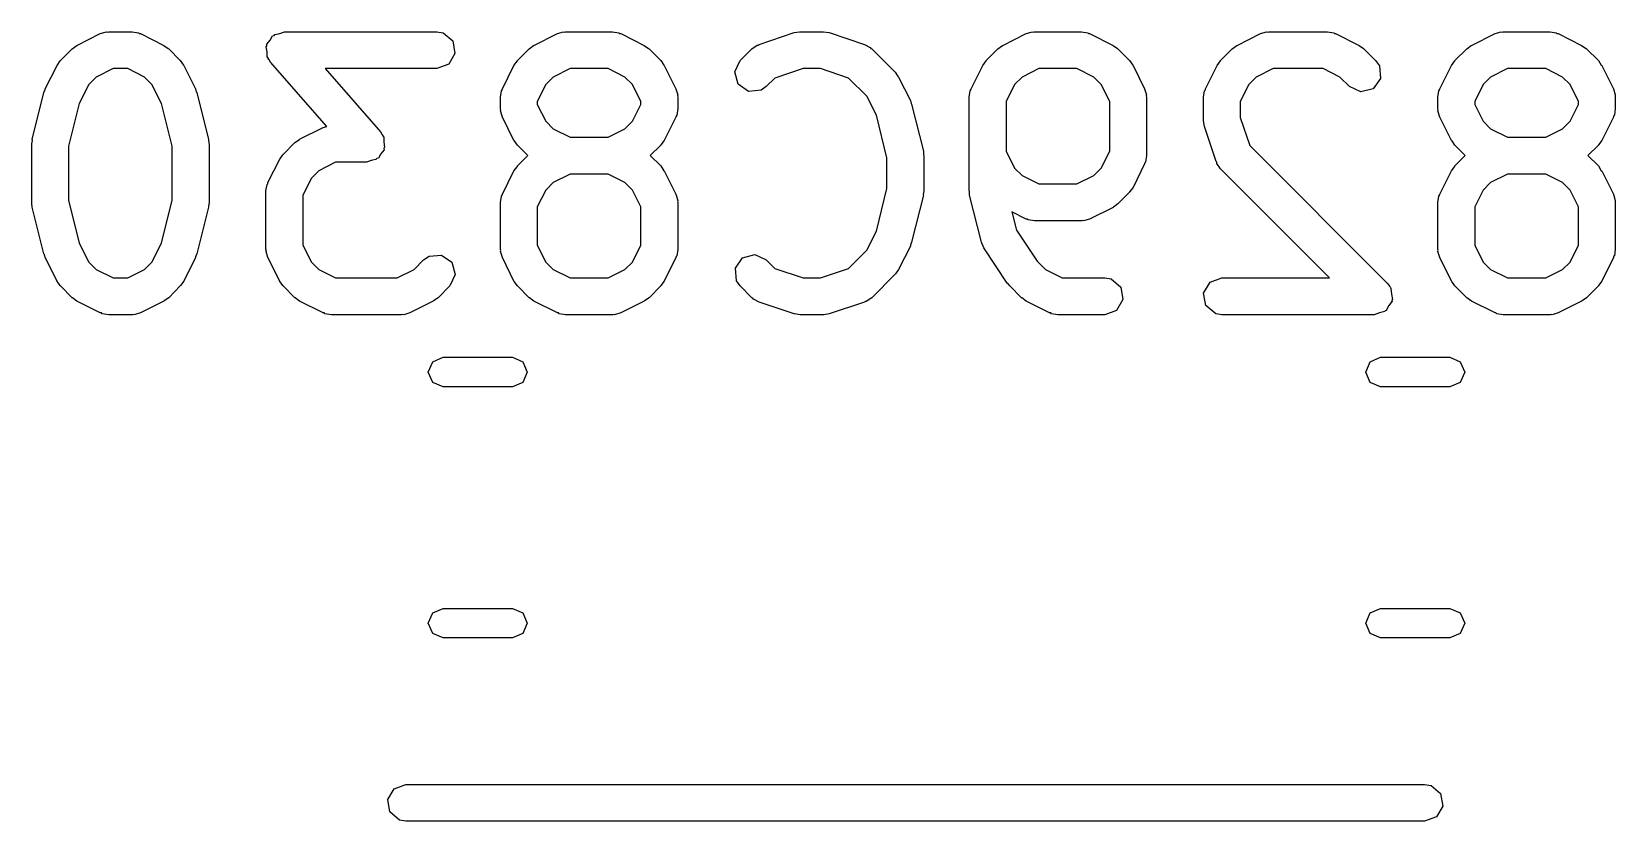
# Model space of a CAD drawing. Extents: x 109 to 192, y -153 to -42.
# Drawn here: x 140.17 to 146.61, y -102.92 to -99.71 of the extents above; entities that cross this region are included whole.
import ezdxf

# ---------------------------------------------------------------- set-up
doc = ezdxf.new("R2010")
doc.units = 0
doc.layers.add('BLACK', color=7, linetype='CONTINUOUS')

msp = doc.modelspace()

# ---------------------------------------------------------------- linework, layer by layer
at = {"layer": 'BLACK', "linetype": 'CONTINUOUS'}
for p, q in [((140.357, -99.7629), (140.452, -99.7153)), ((140.452, -99.7153), (140.477, -99.7079)), ((140.477, -99.7079), (140.482, -99.7089)), ((140.482, -99.7089), (140.486, -99.7074)), ((140.486, -99.7074), (140.581, -99.7074)), ((140.581, -99.7074), (140.607, -99.7119)), ((140.607, -99.7119), (140.61, -99.7148)), ((140.61, -99.7148), (140.615, -99.7153)), ((140.615, -99.7153), (140.71, -99.7629)), ((141.129, -99.7582), (141.142, -99.7424)), ((141.142, -99.7424), (141.152, -99.7249)), ((141.152, -99.7249), (141.158, -99.7229)), ((141.158, -99.7229), (141.161, -99.7182)), ((141.161, -99.7182), (141.181, -99.7143)), ((141.181, -99.7143), (141.2, -99.7074)), ((141.2, -99.7074), (141.819, -99.7074)), ((141.819, -99.7074), (141.845, -99.7119)), ((141.845, -99.7119), (141.884, -99.7449)), ((141.884, -99.7449), (141.893, -99.7954)), ((142.214, -99.7629), (142.31, -99.7153)), ((142.31, -99.7153), (142.335, -99.7079)), ((142.335, -99.7079), (142.339, -99.7089)), ((142.339, -99.7089), (142.343, -99.7074)), ((142.343, -99.7074), (142.534, -99.7074)), ((142.534, -99.7074), (142.559, -99.7119)), ((142.559, -99.7119), (142.563, -99.7148)), ((142.563, -99.7148), (142.567, -99.7153)), ((142.567, -99.7153), (142.662, -99.7629)), ((143.129, -99.7588), (143.272, -99.7112)), ((143.272, -99.7112), (143.294, -99.7079)), ((143.294, -99.7079), (143.296, -99.7074)), ((143.296, -99.7074), (143.391, -99.7074)), ((143.391, -99.7074), (143.413, -99.7113)), ((143.413, -99.7113), (143.414, -99.7112)), ((143.414, -99.7112), (143.557, -99.7588)), ((144.12, -99.7629), (144.215, -99.7153)), ((144.215, -99.7153), (144.24, -99.7079)), ((144.24, -99.7079), (144.244, -99.7089)), ((144.244, -99.7089), (144.248, -99.7074)), ((144.248, -99.7074), (144.439, -99.7074)), ((144.439, -99.7074), (144.465, -99.7119)), ((144.465, -99.7119), (144.468, -99.7148)), ((144.468, -99.7148), (144.472, -99.7153)), ((144.472, -99.7153), (144.568, -99.7629)), ((145.072, -99.7629), (145.167, -99.7153)), ((145.167, -99.7153), (145.192, -99.7079)), ((145.192, -99.7079), (145.197, -99.7089)), ((145.197, -99.7089), (145.201, -99.7074)), ((145.201, -99.7074), (145.439, -99.7074)), ((145.439, -99.7074), (145.465, -99.7119)), ((145.465, -99.7119), (145.468, -99.7148)), ((145.468, -99.7148), (145.472, -99.7153)), ((145.472, -99.7153), (145.568, -99.7629)), ((146.024, -99.7629), (146.12, -99.7153)), ((146.12, -99.7153), (146.145, -99.7079)), ((146.145, -99.7079), (146.149, -99.7089)), ((146.149, -99.7089), (146.153, -99.7074)), ((146.153, -99.7074), (146.344, -99.7074)), ((146.344, -99.7074), (146.369, -99.7119)), ((146.369, -99.7119), (146.373, -99.7148)), ((146.373, -99.7148), (146.377, -99.7153)), ((146.377, -99.7153), (146.472, -99.7629)), ((140.29, -99.8246), (140.338, -99.777)), ((140.338, -99.777), (140.356, -99.7641)), ((140.356, -99.7641), (140.357, -99.7629)), ((140.71, -99.7629), (140.728, -99.7763)), ((140.728, -99.7763), (140.73, -99.777)), ((140.73, -99.777), (140.777, -99.8246)), ((141.126, -99.7694), (141.129, -99.7642)), ((141.13, -99.7893), (141.126, -99.7694)), ((141.129, -99.7642), (141.129, -99.7582)), ((141.13, -99.8095), (141.13, -99.7893)), ((141.135, -99.8168), (141.13, -99.8095)), ((141.135, -99.8199), (141.135, -99.8168)), ((141.138, -99.8221), (141.135, -99.8199)), ((141.144, -99.8318), (141.138, -99.8221)), ((141.893, -99.7954), (141.868, -99.8398)), ((142.147, -99.8246), (142.195, -99.777)), ((142.195, -99.777), (142.213, -99.7641)), ((142.213, -99.7641), (142.214, -99.7629)), ((142.662, -99.7629), (142.68, -99.7763)), ((142.68, -99.7763), (142.682, -99.777)), ((142.682, -99.777), (142.73, -99.8246)), ((143.052, -99.8246), (143.1, -99.777)), ((143.1, -99.777), (143.121, -99.762)), ((143.121, -99.762), (143.125, -99.7616)), ((143.125, -99.7616), (143.129, -99.7588)), ((143.557, -99.7588), (143.58, -99.7713)), ((143.58, -99.7713), (143.583, -99.7751)), ((143.583, -99.7751), (143.587, -99.777)), ((143.587, -99.777), (143.682, -99.8722)), ((144.052, -99.8246), (144.1, -99.777)), ((144.1, -99.777), (144.118, -99.7641)), ((144.118, -99.7641), (144.12, -99.7629)), ((144.568, -99.7629), (144.586, -99.7763)), ((144.586, -99.7763), (144.587, -99.777)), ((144.587, -99.777), (144.635, -99.8246)), ((145.005, -99.8246), (145.052, -99.777)), ((145.052, -99.777), (145.071, -99.7641)), ((145.071, -99.7641), (145.072, -99.7629)), ((145.568, -99.7629), (145.586, -99.7763)), ((145.586, -99.7763), (145.587, -99.777)), ((145.587, -99.777), (145.635, -99.8246)), ((145.957, -99.8246), (146.005, -99.777)), ((146.005, -99.777), (146.023, -99.7641)), ((146.023, -99.7641), (146.024, -99.7629)), ((146.472, -99.7629), (146.49, -99.7763)), ((146.49, -99.7763), (146.492, -99.777)), ((146.492, -99.777), (146.54, -99.8246)), ((140.228, -99.9393), (140.276, -99.8441)), ((140.276, -99.8441), (140.289, -99.8261)), ((140.289, -99.8261), (140.29, -99.8246)), ((140.504, -99.8574), (140.435, -99.8916)), ((140.564, -99.8574), (140.504, -99.8574)), ((140.632, -99.8916), (140.564, -99.8574)), ((140.777, -99.8246), (140.79, -99.843)), ((140.79, -99.843), (140.791, -99.8441)), ((140.791, -99.8441), (140.839, -99.9393)), ((141.372, -100.092), (141.144, -99.8318)), ((141.819, -99.8574), (141.366, -99.8574)), ((141.366, -99.8574), (141.59, -100.114)), ((141.868, -99.8398), (141.819, -99.8574)), ((142.086, -99.9393), (142.133, -99.8441)), ((142.133, -99.8441), (142.147, -99.8261)), ((142.147, -99.8261), (142.147, -99.8246)), ((142.361, -99.8574), (142.292, -99.8916)), ((142.516, -99.8574), (142.361, -99.8574)), ((142.584, -99.8916), (142.516, -99.8574)), ((142.73, -99.8246), (142.742, -99.843)), ((142.742, -99.843), (142.744, -99.8441)), ((142.744, -99.8441), (142.791, -99.9393)), ((143.03, -99.8711), (143.052, -99.8246)), ((143.044, -99.9206), (143.03, -99.8711)), ((143.308, -99.8574), (143.193, -99.8956)), ((143.379, -99.8574), (143.308, -99.8574)), ((143.493, -99.8956), (143.379, -99.8574)), ((143.682, -99.8722), (143.695, -99.8906)), ((143.991, -99.9393), (144.038, -99.8441)), ((144.038, -99.8441), (144.052, -99.8261)), ((144.052, -99.8261), (144.052, -99.8246)), ((144.266, -99.8574), (144.198, -99.8916)), ((144.421, -99.8574), (144.266, -99.8574)), ((144.49, -99.8916), (144.421, -99.8574)), ((144.635, -99.8246), (144.648, -99.843)), ((144.648, -99.843), (144.649, -99.8441)), ((144.649, -99.8441), (144.696, -99.9393)), ((144.943, -99.9393), (144.991, -99.8441)), ((144.991, -99.8441), (145.004, -99.8261)), ((145.004, -99.8261), (145.005, -99.8246)), ((145.218, -99.8574), (145.15, -99.8916)), ((145.421, -99.8574), (145.218, -99.8574)), ((145.49, -99.8916), (145.421, -99.8574)), ((145.635, -99.8246), (145.65, -99.8459)), ((145.65, -99.8459), (145.654, -99.897)), ((145.896, -99.9393), (145.943, -99.8441)), ((145.943, -99.8441), (145.957, -99.8261)), ((145.957, -99.8261), (145.957, -99.8246)), ((146.171, -99.8574), (146.102, -99.8916)), ((146.326, -99.8574), (146.171, -99.8574)), ((146.394, -99.8916), (146.326, -99.8574)), ((146.54, -99.8246), (146.552, -99.843)), ((146.552, -99.843), (146.554, -99.8441)), ((146.554, -99.8441), (146.601, -99.9393)), ((140.223, -99.9547), (140.228, -99.9428)), ((140.228, -99.9428), (140.228, -99.9393)), ((140.405, -99.922), (140.366, -99.999)), ((140.435, -99.8916), (140.405, -99.922)), ((140.662, -99.922), (140.632, -99.8916)), ((140.701, -99.999), (140.662, -99.922)), ((140.839, -99.9393), (140.842, -99.9517)), ((142.078, -99.9729), (142.082, -99.9472)), ((142.082, -99.9472), (142.085, -99.9438)), ((142.085, -99.9438), (142.086, -99.9393)), ((142.262, -99.922), (142.228, -99.9906)), ((142.292, -99.8916), (142.262, -99.922)), ((142.615, -99.922), (142.584, -99.8916)), ((142.649, -99.9906), (142.615, -99.922)), ((142.791, -99.9393), (142.799, -99.9643)), ((143.086, -99.9501), (143.044, -99.9206)), ((143.137, -99.9456), (143.086, -99.9501)), ((143.158, -99.9307), (143.137, -99.9456)), ((143.193, -99.8956), (143.158, -99.9307)), ((143.567, -99.9697), (143.493, -99.8956)), ((143.695, -99.8906), (143.696, -99.8917)), ((143.696, -99.8917), (143.744, -99.9869)), ((143.983, -99.9729), (143.987, -99.9472)), ((143.987, -99.9472), (143.99, -99.9438)), ((143.99, -99.9438), (143.991, -99.9393)), ((144.167, -99.922), (144.133, -99.9906)), ((144.198, -99.8916), (144.167, -99.922)), ((144.52, -99.922), (144.49, -99.8916)), ((144.554, -99.9906), (144.52, -99.922)), ((144.696, -99.9393), (144.704, -99.9643)), ((144.935, -99.9729), (144.94, -99.9472)), ((144.94, -99.9472), (144.943, -99.9438)), ((144.943, -99.9438), (144.943, -99.9393)), ((145.12, -99.922), (145.085, -99.9906)), ((145.15, -99.8916), (145.12, -99.922)), ((145.529, -99.9307), (145.49, -99.8916)), ((145.575, -99.9523), (145.529, -99.9307)), ((145.625, -99.9391), (145.575, -99.9523)), ((145.654, -99.897), (145.625, -99.9391)), ((145.888, -99.9729), (145.892, -99.9472)), ((145.892, -99.9472), (145.895, -99.9438)), ((145.895, -99.9438), (145.896, -99.9393)), ((146.072, -99.922), (146.038, -99.9906)), ((146.102, -99.8916), (146.072, -99.922)), ((146.425, -99.922), (146.394, -99.8916)), ((146.459, -99.9906), (146.425, -99.922)), ((146.601, -99.9393), (146.609, -99.9643)), ((140.175, -100.145), (140.223, -99.9547)), ((140.366, -99.999), (140.323, -100.173)), ((140.744, -100.173), (140.701, -99.999)), ((140.842, -99.9517), (140.844, -99.9547)), ((140.844, -99.9547), (140.892, -100.145)), ((142.078, -100.02), (142.078, -99.9729)), ((142.228, -99.9906), (142.228, -100.003)), ((142.228, -100.003), (142.262, -100.071)), ((142.615, -100.071), (142.649, -100.003)), ((142.649, -100.003), (142.649, -99.9906)), ((142.799, -99.9643), (142.798, -99.9686)), ((142.798, -99.9686), (142.799, -99.9729)), ((142.799, -99.9729), (142.799, -100.02)), ((143.606, -100.047), (143.567, -99.9697)), ((143.744, -99.9869), (143.747, -99.9993)), ((143.747, -99.9993), (143.749, -100.002)), ((143.749, -100.002), (143.797, -100.193)), ((143.983, -100.354), (143.983, -99.9729)), ((144.133, -99.9906), (144.133, -100.193)), ((144.554, -100.193), (144.554, -99.9906)), ((144.704, -99.9643), (144.703, -99.9686)), ((144.703, -99.9686), (144.704, -99.9729)), ((144.704, -99.9729), (144.704, -100.211)), ((144.935, -100.068), (144.935, -99.9729)), ((145.085, -99.9906), (145.085, -100.056)), ((145.888, -100.02), (145.888, -99.9729)), ((146.038, -99.9906), (146.038, -100.003)), ((146.038, -100.003), (146.072, -100.071)), ((146.425, -100.071), (146.459, -100.003)), ((146.459, -100.003), (146.459, -99.9906)), ((146.609, -99.9643), (146.608, -99.9686)), ((146.608, -99.9686), (146.609, -99.9729)), ((146.609, -99.9729), (146.609, -100.02)), ((142.079, -100.025), (142.078, -100.02)), ((142.078, -100.029), (142.079, -100.025)), ((142.086, -100.054), (142.078, -100.029)), ((142.133, -100.149), (142.086, -100.054)), ((142.262, -100.071), (142.292, -100.102)), ((142.584, -100.102), (142.615, -100.071)), ((142.791, -100.054), (142.744, -100.149)), ((142.792, -100.05), (142.791, -100.054)), ((142.795, -100.046), (142.792, -100.05)), ((142.799, -100.02), (142.795, -100.046)), ((143.649, -100.22), (143.606, -100.047)), ((144.936, -100.07), (144.935, -100.068)), ((144.939, -100.092), (144.936, -100.07)), ((145.085, -100.056), (145.123, -100.17)), ((145.889, -100.025), (145.888, -100.02)), ((145.888, -100.029), (145.889, -100.025)), ((145.896, -100.054), (145.888, -100.029)), ((145.943, -100.149), (145.896, -100.054)), ((146.072, -100.071), (146.102, -100.102)), ((146.394, -100.102), (146.425, -100.071)), ((146.601, -100.054), (146.554, -100.149)), ((146.602, -100.05), (146.601, -100.054)), ((146.605, -100.046), (146.602, -100.05)), ((146.609, -100.02), (146.605, -100.046)), ((141.261, -100.145), (141.262, -100.144)), ((141.262, -100.144), (141.357, -100.096)), ((141.357, -100.096), (141.372, -100.092)), ((141.59, -100.114), (141.596, -100.124)), ((141.596, -100.124), (141.599, -100.126)), ((141.599, -100.126), (141.599, -100.129)), ((141.599, -100.129), (141.604, -100.136)), ((141.604, -100.136), (141.604, -100.156)), ((142.292, -100.102), (142.361, -100.136)), ((142.361, -100.136), (142.516, -100.136)), ((142.516, -100.136), (142.584, -100.102)), ((144.987, -100.235), (144.939, -100.092)), ((146.102, -100.102), (146.171, -100.136)), ((146.171, -100.136), (146.326, -100.136)), ((146.326, -100.136), (146.394, -100.102)), ((140.173, -100.163), (140.176, -100.149)), ((140.173, -100.401), (140.173, -100.163)), ((140.176, -100.149), (140.175, -100.145)), ((140.323, -100.173), (140.323, -100.392)), ((140.744, -100.392), (140.744, -100.173)), ((140.892, -100.145), (140.893, -100.16)), ((140.893, -100.16), (140.894, -100.163)), ((140.894, -100.163), (140.894, -100.401)), ((141.181, -100.225), (141.194, -100.207)), ((141.194, -100.207), (141.195, -100.206)), ((141.195, -100.206), (141.242, -100.158)), ((141.242, -100.158), (141.261, -100.145)), ((141.592, -100.203), (141.582, -100.221)), ((141.605, -100.188), (141.592, -100.203)), ((141.604, -100.156), (141.607, -100.176)), ((141.607, -100.176), (141.604, -100.182)), ((141.604, -100.182), (141.605, -100.188)), ((142.134, -100.15), (142.133, -100.149)), ((142.147, -100.169), (142.134, -100.15)), ((142.189, -100.211), (142.147, -100.169)), ((142.73, -100.169), (142.687, -100.211)), ((142.744, -100.149), (142.73, -100.167)), ((142.73, -100.167), (142.73, -100.169)), ((143.797, -100.193), (143.798, -100.208)), ((143.798, -100.208), (143.799, -100.211)), ((144.133, -100.193), (144.167, -100.262)), ((144.52, -100.262), (144.554, -100.193)), ((145.123, -100.17), (145.682, -100.729)), ((145.944, -100.15), (145.943, -100.149)), ((145.957, -100.169), (145.944, -100.15)), ((145.999, -100.211), (145.957, -100.169)), ((146.54, -100.169), (146.497, -100.211)), ((146.554, -100.149), (146.54, -100.167)), ((146.54, -100.167), (146.54, -100.169)), ((141.133, -100.32), (141.181, -100.225)), ((141.408, -100.238), (141.34, -100.273)), ((141.534, -100.238), (141.408, -100.238)), ((141.553, -100.231), (141.534, -100.238)), ((141.572, -100.227), (141.553, -100.231)), ((141.576, -100.223), (141.572, -100.227)), ((141.582, -100.221), (141.576, -100.223)), ((142.133, -100.273), (142.147, -100.255)), ((142.147, -100.253), (142.189, -100.211)), ((142.147, -100.255), (142.147, -100.253)), ((142.687, -100.211), (142.73, -100.253)), ((142.73, -100.253), (142.742, -100.272)), ((142.742, -100.272), (142.744, -100.273)), ((143.649, -100.345), (143.649, -100.22)), ((143.799, -100.211), (143.799, -100.354)), ((144.167, -100.262), (144.198, -100.292)), ((144.49, -100.292), (144.52, -100.262)), ((144.696, -100.244), (144.649, -100.34)), ((144.697, -100.24), (144.696, -100.244)), ((144.7, -100.237), (144.697, -100.24)), ((144.704, -100.211), (144.7, -100.237)), ((144.99, -100.238), (144.987, -100.235)), ((144.99, -100.243), (144.99, -100.238)), ((145.005, -100.264), (144.99, -100.243)), ((145.448, -100.707), (145.005, -100.264)), ((145.943, -100.273), (145.957, -100.255)), ((145.957, -100.253), (145.999, -100.211)), ((145.957, -100.255), (145.957, -100.253)), ((146.497, -100.211), (146.54, -100.253)), ((146.54, -100.253), (146.552, -100.272)), ((146.552, -100.272), (146.554, -100.273)), ((141.125, -100.354), (141.13, -100.328)), ((141.13, -100.328), (141.133, -100.325)), ((141.133, -100.325), (141.133, -100.32)), ((141.31, -100.303), (141.275, -100.372)), ((141.34, -100.273), (141.31, -100.303)), ((142.086, -100.368), (142.133, -100.273)), ((142.292, -100.32), (142.262, -100.351)), ((142.361, -100.286), (142.292, -100.32)), ((142.516, -100.286), (142.361, -100.286)), ((142.584, -100.32), (142.516, -100.286)), ((142.615, -100.351), (142.584, -100.32)), ((142.744, -100.273), (142.791, -100.368)), ((144.198, -100.292), (144.266, -100.326)), ((144.266, -100.326), (144.421, -100.326)), ((144.421, -100.326), (144.49, -100.292)), ((145.896, -100.368), (145.943, -100.273)), ((146.102, -100.32), (146.072, -100.351)), ((146.171, -100.286), (146.102, -100.32)), ((146.326, -100.286), (146.171, -100.286)), ((146.394, -100.32), (146.326, -100.286)), ((146.425, -100.351), (146.394, -100.32)), ((146.554, -100.273), (146.601, -100.368)), ((140.174, -100.405), (140.173, -100.401)), ((140.323, -100.392), (140.366, -100.566)), ((140.701, -100.566), (140.744, -100.392)), ((140.894, -100.401), (140.892, -100.416)), ((141.125, -100.592), (141.125, -100.354)), ((141.275, -100.372), (141.275, -100.574)), ((142.078, -100.401), (142.082, -100.376)), ((142.078, -100.592), (142.078, -100.401)), ((142.082, -100.376), (142.085, -100.372)), ((142.085, -100.372), (142.086, -100.368)), ((142.262, -100.351), (142.228, -100.419)), ((142.649, -100.419), (142.615, -100.351)), ((142.791, -100.368), (142.799, -100.393)), ((142.799, -100.393), (142.798, -100.397)), ((142.798, -100.397), (142.799, -100.401)), ((142.799, -100.401), (142.799, -100.592)), ((143.606, -100.518), (143.649, -100.345)), ((143.797, -100.372), (143.749, -100.562)), ((143.799, -100.354), (143.796, -100.369)), ((143.796, -100.369), (143.797, -100.372)), ((143.984, -100.357), (143.983, -100.354)), ((143.985, -100.372), (143.984, -100.357)), ((144.033, -100.562), (143.985, -100.372)), ((144.635, -100.359), (144.587, -100.407)), ((144.649, -100.34), (144.635, -100.358)), ((144.635, -100.358), (144.635, -100.359)), ((145.888, -100.401), (145.892, -100.376)), ((145.888, -100.592), (145.888, -100.401)), ((145.892, -100.376), (145.895, -100.372)), ((145.895, -100.372), (145.896, -100.368)), ((146.072, -100.351), (146.038, -100.419)), ((146.459, -100.419), (146.425, -100.351)), ((146.601, -100.368), (146.609, -100.393)), ((146.609, -100.393), (146.608, -100.397)), ((146.608, -100.397), (146.609, -100.401)), ((146.609, -100.401), (146.609, -100.592)), ((140.175, -100.42), (140.174, -100.405)), ((140.223, -100.61), (140.175, -100.42)), ((140.892, -100.42), (140.844, -100.61)), ((140.892, -100.416), (140.892, -100.42)), ((142.228, -100.419), (142.228, -100.574)), ((142.649, -100.574), (142.649, -100.419)), ((144.215, -100.469), (144.157, -100.439)), ((144.157, -100.439), (144.175, -100.513)), ((144.568, -100.421), (144.472, -100.469)), ((144.569, -100.42), (144.568, -100.421)), ((144.587, -100.407), (144.569, -100.42)), ((146.038, -100.419), (146.038, -100.574)), ((146.459, -100.574), (146.459, -100.419)), ((143.567, -100.595), (143.606, -100.518)), ((144.175, -100.513), (144.259, -100.639)), ((144.219, -100.469), (144.215, -100.469)), ((144.223, -100.472), (144.219, -100.469)), ((144.248, -100.476), (144.223, -100.472)), ((144.439, -100.476), (144.248, -100.476)), ((144.443, -100.475), (144.439, -100.476)), ((144.447, -100.476), (144.443, -100.475)), ((144.472, -100.469), (144.447, -100.476)), ((140.366, -100.566), (140.405, -100.643)), ((140.662, -100.643), (140.701, -100.566)), ((141.127, -100.596), (141.125, -100.592)), ((141.275, -100.574), (141.31, -100.643)), ((142.079, -100.596), (142.078, -100.592)), ((142.228, -100.574), (142.262, -100.643)), ((142.615, -100.643), (142.649, -100.574)), ((142.799, -100.592), (142.795, -100.618)), ((143.744, -100.578), (143.696, -100.673)), ((143.749, -100.562), (143.744, -100.574)), ((143.744, -100.574), (143.744, -100.578)), ((144.033, -100.563), (144.033, -100.562)), ((144.043, -100.586), (144.033, -100.563)), ((144.138, -100.729), (144.043, -100.586)), ((145.889, -100.596), (145.888, -100.592)), ((146.038, -100.574), (146.072, -100.643)), ((146.425, -100.643), (146.459, -100.574)), ((146.609, -100.592), (146.605, -100.618)), ((140.225, -100.613), (140.223, -100.61)), ((140.228, -100.625), (140.225, -100.613)), ((140.276, -100.721), (140.228, -100.625)), ((140.405, -100.643), (140.435, -100.673)), ((140.632, -100.673), (140.662, -100.643)), ((140.839, -100.625), (140.791, -100.721)), ((140.844, -100.61), (140.839, -100.622)), ((140.839, -100.622), (140.839, -100.625)), ((141.126, -100.6), (141.127, -100.596)), ((141.133, -100.625), (141.126, -100.6)), ((141.181, -100.721), (141.133, -100.625)), ((141.31, -100.643), (141.34, -100.673)), ((141.727, -100.673), (141.766, -100.634)), ((141.766, -100.634), (141.788, -100.619)), ((141.788, -100.619), (141.839, -100.615)), ((141.839, -100.615), (141.881, -100.644)), ((141.881, -100.644), (141.894, -100.694)), ((142.078, -100.6), (142.079, -100.596)), ((142.086, -100.625), (142.078, -100.6)), ((142.133, -100.721), (142.086, -100.625)), ((142.262, -100.643), (142.292, -100.673)), ((142.584, -100.673), (142.615, -100.643)), ((142.791, -100.625), (142.744, -100.721)), ((142.792, -100.621), (142.791, -100.625)), ((142.795, -100.618), (142.792, -100.621)), ((143.033, -100.668), (143.062, -100.626)), ((143.062, -100.626), (143.112, -100.612)), ((143.112, -100.612), (143.158, -100.634)), ((143.158, -100.634), (143.193, -100.669)), ((143.493, -100.669), (143.567, -100.595)), ((144.259, -100.639), (144.293, -100.673)), ((145.888, -100.6), (145.889, -100.596)), ((145.896, -100.625), (145.888, -100.6)), ((145.943, -100.721), (145.896, -100.625)), ((146.072, -100.643), (146.102, -100.673)), ((146.394, -100.673), (146.425, -100.643)), ((146.601, -100.625), (146.554, -100.721)), ((146.602, -100.621), (146.601, -100.625)), ((146.605, -100.618), (146.602, -100.621)), ((140.277, -100.722), (140.276, -100.721)), ((140.29, -100.74), (140.277, -100.722)), ((140.435, -100.673), (140.504, -100.707)), ((140.504, -100.707), (140.564, -100.707)), ((140.564, -100.707), (140.632, -100.673)), ((140.791, -100.721), (140.778, -100.739)), ((141.182, -100.722), (141.181, -100.721)), ((141.195, -100.74), (141.182, -100.722)), ((141.34, -100.673), (141.408, -100.707)), ((141.408, -100.707), (141.659, -100.707)), ((141.659, -100.707), (141.727, -100.673)), ((141.894, -100.694), (141.872, -100.74)), ((142.134, -100.722), (142.133, -100.721)), ((142.147, -100.74), (142.134, -100.722)), ((142.292, -100.673), (142.361, -100.707)), ((142.361, -100.707), (142.516, -100.707)), ((142.516, -100.707), (142.584, -100.673)), ((142.744, -100.721), (142.73, -100.739)), ((143.037, -100.719), (143.033, -100.668)), ((143.052, -100.74), (143.037, -100.719)), ((143.193, -100.669), (143.308, -100.707)), ((143.308, -100.707), (143.379, -100.707)), ((143.379, -100.707), (143.493, -100.669)), ((143.682, -100.693), (143.587, -100.788)), ((143.683, -100.691), (143.682, -100.693)), ((143.696, -100.673), (143.683, -100.691)), ((144.293, -100.673), (144.361, -100.707)), ((144.361, -100.707), (144.534, -100.707)), ((144.534, -100.707), (144.56, -100.712)), ((144.56, -100.712), (144.599, -100.745)), ((144.962, -100.725), (145.01, -100.707)), ((145.01, -100.707), (145.448, -100.707)), ((145.944, -100.722), (145.943, -100.721)), ((145.957, -100.74), (145.944, -100.722)), ((146.102, -100.673), (146.171, -100.707)), ((146.171, -100.707), (146.326, -100.707)), ((146.326, -100.707), (146.394, -100.673)), ((146.554, -100.721), (146.54, -100.739)), ((140.338, -100.788), (140.29, -100.74)), ((140.777, -100.74), (140.73, -100.788)), ((140.778, -100.739), (140.777, -100.74)), ((141.242, -100.788), (141.195, -100.74)), ((141.872, -100.74), (141.825, -100.788)), ((142.195, -100.788), (142.147, -100.74)), ((142.73, -100.74), (142.682, -100.788)), ((142.73, -100.739), (142.73, -100.74)), ((143.1, -100.788), (143.052, -100.74)), ((144.141, -100.731), (144.138, -100.729)), ((144.148, -100.74), (144.141, -100.731)), ((144.195, -100.788), (144.148, -100.74)), ((144.599, -100.745), (144.608, -100.795)), ((144.936, -100.769), (144.962, -100.725)), ((144.945, -100.82), (144.936, -100.769)), ((145.682, -100.729), (145.692, -100.743)), ((145.692, -100.743), (145.694, -100.745)), ((145.694, -100.745), (145.695, -100.747)), ((145.695, -100.747), (145.697, -100.751)), ((145.697, -100.751), (145.699, -100.773)), ((145.699, -100.773), (145.703, -100.795)), ((146.005, -100.788), (145.957, -100.74)), ((146.54, -100.74), (146.492, -100.788)), ((146.54, -100.739), (146.54, -100.74)), ((140.339, -100.788), (140.338, -100.788)), ((140.357, -100.802), (140.339, -100.788)), ((140.452, -100.849), (140.357, -100.802)), ((140.457, -100.85), (140.452, -100.849)), ((140.46, -100.853), (140.457, -100.85)), ((140.615, -100.849), (140.59, -100.857)), ((140.71, -100.802), (140.615, -100.849)), ((140.711, -100.801), (140.71, -100.802)), ((140.73, -100.788), (140.711, -100.801)), ((141.244, -100.788), (141.242, -100.788)), ((141.262, -100.802), (141.244, -100.788)), ((141.357, -100.849), (141.262, -100.802)), ((141.362, -100.85), (141.357, -100.849)), ((141.365, -100.853), (141.362, -100.85)), ((141.71, -100.849), (141.685, -100.857)), ((141.805, -100.802), (141.71, -100.849)), ((141.806, -100.801), (141.805, -100.802)), ((141.825, -100.788), (141.806, -100.801)), ((142.196, -100.788), (142.195, -100.788)), ((142.214, -100.802), (142.196, -100.788)), ((142.31, -100.849), (142.214, -100.802)), ((142.314, -100.85), (142.31, -100.849)), ((142.317, -100.853), (142.314, -100.85)), ((142.567, -100.849), (142.542, -100.857)), ((142.662, -100.802), (142.567, -100.849)), ((142.664, -100.801), (142.662, -100.802)), ((142.682, -100.788), (142.664, -100.801)), ((143.104, -100.79), (143.1, -100.788)), ((143.106, -100.794), (143.104, -100.79)), ((143.129, -100.806), (143.106, -100.794)), ((143.272, -100.854), (143.129, -100.806)), ((143.557, -100.806), (143.414, -100.854)), ((143.561, -100.803), (143.557, -100.806)), ((143.565, -100.803), (143.561, -100.803)), ((143.587, -100.788), (143.565, -100.803)), ((144.197, -100.788), (144.195, -100.788)), ((144.215, -100.802), (144.197, -100.788)), ((144.31, -100.849), (144.215, -100.802)), ((144.315, -100.85), (144.31, -100.849)), ((144.318, -100.853), (144.315, -100.85)), ((144.582, -100.84), (144.534, -100.857)), ((144.608, -100.795), (144.582, -100.84)), ((144.985, -100.853), (144.945, -100.82)), ((145.651, -100.85), (145.629, -100.857)), ((145.672, -100.844), (145.651, -100.85)), ((145.674, -100.841), (145.672, -100.844)), ((145.678, -100.84), (145.674, -100.841)), ((145.689, -100.82), (145.678, -100.84)), ((145.702, -100.802), (145.689, -100.82)), ((145.703, -100.795), (145.701, -100.798)), ((145.701, -100.798), (145.702, -100.802)), ((146.006, -100.788), (146.005, -100.788)), ((146.024, -100.802), (146.006, -100.788)), ((146.12, -100.849), (146.024, -100.802)), ((146.124, -100.85), (146.12, -100.849)), ((146.127, -100.853), (146.124, -100.85)), ((146.377, -100.849), (146.352, -100.857)), ((146.472, -100.802), (146.377, -100.849)), ((146.474, -100.801), (146.472, -100.802)), ((146.492, -100.788), (146.474, -100.801)), ((140.486, -100.857), (140.46, -100.853)), ((140.581, -100.857), (140.486, -100.857)), ((140.585, -100.856), (140.581, -100.857)), ((140.59, -100.857), (140.585, -100.856)), ((141.391, -100.857), (141.365, -100.853)), ((141.676, -100.857), (141.391, -100.857)), ((141.681, -100.856), (141.676, -100.857)), ((141.685, -100.857), (141.681, -100.856)), ((142.343, -100.857), (142.317, -100.853)), ((142.534, -100.857), (142.343, -100.857)), ((142.538, -100.856), (142.534, -100.857)), ((142.542, -100.857), (142.538, -100.856)), ((143.273, -100.853), (143.272, -100.854)), ((143.296, -100.857), (143.273, -100.853)), ((143.391, -100.857), (143.296, -100.857)), ((143.392, -100.857), (143.391, -100.857)), ((143.414, -100.854), (143.392, -100.857)), ((144.344, -100.857), (144.318, -100.853)), ((144.534, -100.857), (144.344, -100.857)), ((145.01, -100.857), (144.985, -100.853)), ((145.629, -100.857), (145.01, -100.857)), ((146.153, -100.857), (146.127, -100.853)), ((146.344, -100.857), (146.153, -100.857)), ((146.348, -100.856), (146.344, -100.857)), ((146.352, -100.857), (146.348, -100.856)), ((141.803, -101.048), (141.845, -101.03)), ((141.845, -101.03), (142.127, -101.03)), ((142.127, -101.03), (142.169, -101.048)), ((145.613, -101.048), (145.655, -101.03)), ((145.655, -101.03), (145.937, -101.03)), ((145.937, -101.03), (145.979, -101.048)), ((141.785, -101.09), (141.803, -101.048)), ((141.803, -101.132), (141.785, -101.09)), ((142.169, -101.048), (142.187, -101.09)), ((142.187, -101.09), (142.169, -101.132)), ((145.595, -101.09), (145.613, -101.048)), ((145.613, -101.132), (145.595, -101.09)), ((145.979, -101.048), (145.997, -101.09)), ((145.997, -101.09), (145.979, -101.132)), ((141.845, -101.15), (141.803, -101.132)), ((142.127, -101.15), (141.845, -101.15)), ((142.169, -101.132), (142.127, -101.15)), ((145.655, -101.15), (145.613, -101.132)), ((145.937, -101.15), (145.655, -101.15)), ((145.979, -101.132), (145.937, -101.15)), ((141.785, -102.11), (141.803, -102.068)), ((141.803, -102.068), (141.845, -102.05)), ((141.845, -102.05), (142.127, -102.05)), ((142.127, -102.05), (142.169, -102.068)), ((142.169, -102.068), (142.187, -102.11)), ((145.595, -102.11), (145.613, -102.068)), ((145.613, -102.068), (145.655, -102.05)), ((145.655, -102.05), (145.937, -102.05)), ((145.937, -102.05), (145.979, -102.068)), ((145.979, -102.068), (145.997, -102.11)), ((141.803, -102.152), (141.785, -102.11)), ((142.187, -102.11), (142.169, -102.152)), ((145.613, -102.152), (145.595, -102.11)), ((145.997, -102.11), (145.979, -102.152)), ((141.845, -102.17), (141.803, -102.152)), ((142.127, -102.17), (141.845, -102.17)), ((142.169, -102.152), (142.127, -102.17)), ((145.655, -102.17), (145.613, -102.152)), ((145.937, -102.17), (145.655, -102.17)), ((145.979, -102.152), (145.937, -102.17)), ((141.646, -102.783), (141.694, -102.765)), ((141.694, -102.765), (145.834, -102.765)), ((145.834, -102.765), (145.86, -102.77)), ((145.86, -102.77), (145.899, -102.802)), ((141.62, -102.827), (141.646, -102.783)), ((141.629, -102.877), (141.62, -102.827)), ((145.899, -102.802), (145.908, -102.853)), ((141.668, -102.91), (141.629, -102.877)), ((141.694, -102.915), (141.668, -102.91)), ((145.882, -102.897), (145.834, -102.915)), ((145.908, -102.853), (145.882, -102.897)), ((145.834, -102.915), (141.694, -102.915))]:
    msp.add_line(p, q, dxfattribs=at)

doc.saveas('drawing.dxf')
